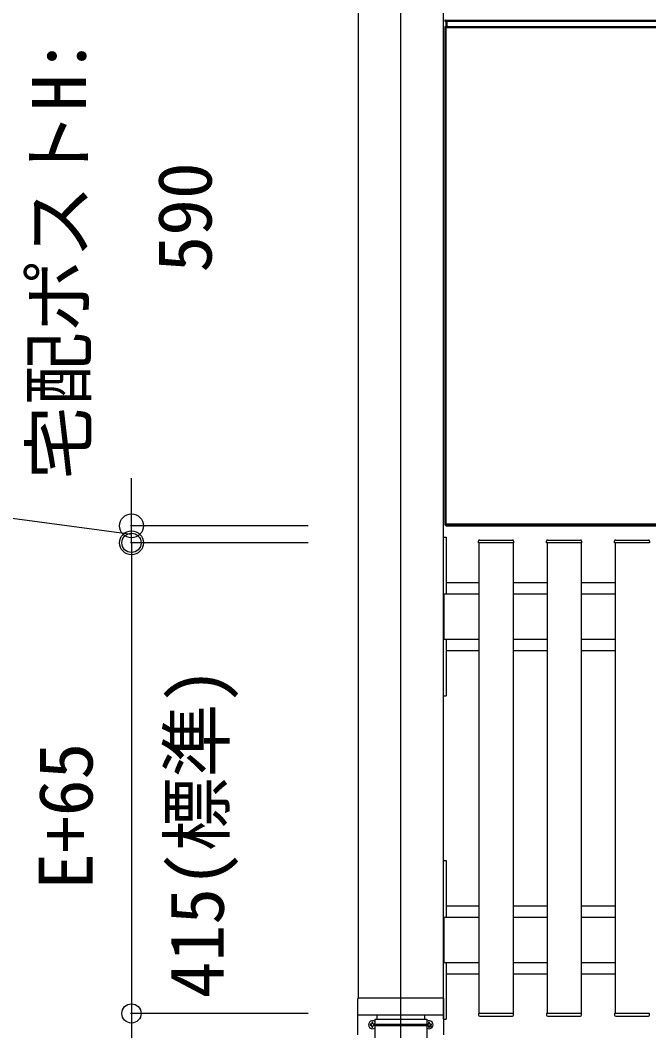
# Model space of a CAD drawing. Units: millimetres, scale not verified. Extents: x -6125 to 6125, y -9097 to 9042.
# Drawn here: x -4039 to -3484, y 3589 to 4480 of the extents above; entities that cross this region are included whole.
import ezdxf
from ezdxf.enums import TextEntityAlignment as Align

# ---------------------------------------------------------------- set-up
doc = ezdxf.new("R2010")
doc.units = ezdxf.units.MM
doc.header["$LTSCALE"] = 50
for name, color, linetype in [('0-4_YKK_12', 2, 'Continuous'), ('0-5_YKK_A1', 4, 'Continuous'), ('0-6_YKK_D', 6, 'Continuous')]:
    doc.layers.add(name, color=color, linetype=linetype)
doc.styles.add('ＭＳ ゴシック', font='')
doc.styles.get('ＭＳ ゴシック').set_extended_font_data('MS Gothic')

msp = doc.modelspace()

# ---------------------------------------------------------------- linework, layer by layer
at = {"layer": '0-4_YKK_12'}
msp.add_line((-3703.09, 3154.31), (-3703.09, 6708.91), dxfattribs=at)
at = {"layer": '0-5_YKK_A1'}
for p, q in [((-3740.59, 6383.01), (-3740.59, 3617.81)), ((-3665.59, 6383.01), (-3665.59, 3617.81)), ((-3664.09, 4480.11), (-3664.09, 4479.31)), ((-3663.59, 4480.11), (-3664.09, 4480.11)), ((-3664.09, 4479.31), (-3663.59, 4479.31)), ((-3664.09, 4474.31), (-3664.09, 4473.51)), ((-3663.59, 4474.31), (-3664.09, 4474.31)), ((-3663.59, 4480.11), (-3663.29, 4480.11)), ((-3663.59, 4479.31), (-3663.59, 4480.11)), ((-3663.59, 4479.31), (-3663.29, 4479.31)), ((-3663.59, 4474.31), (-3663.29, 4474.31)), ((-3663.59, 4473.51), (-3663.59, 4474.31)), ((-3663.29, 4480.11), (-3663.29, 4480.31)), ((-3663.29, 4480.11), (-3663.29, 4479.31)), ((-3663.29, 4480.11), (-3274.89, 4480.11)), ((-3663.29, 4479.31), (-3274.89, 4479.31)), ((-3663.29, 4479.31), (-3663.29, 4474.31)), ((-3274.89, 4474.31), (-3663.29, 4474.31)), ((-3663.29, 4473.51), (-3663.29, 4474.31)), ((-3662.49, 4479.31), (-3662.49, 4474.31)), ((-3662.39, 4479.31), (-3662.39, 4474.31)), ((-3664.09, 4473.51), (-3663.59, 4473.51)), ((-3664.09, 4473.31), (-3663.29, 4473.31)), ((-3663.59, 4473.51), (-3663.29, 4473.51)), ((-3663.29, 4473.51), (-3663.29, 4473.31)), ((-3274.89, 4473.51), (-3663.29, 4473.51)), ((-3663.29, 4473.31), (-3663.29, 4036.31)), ((-3663.59, 4036.11), (-3664.09, 4036.11)), ((-3663.59, 4036.11), (-3663.29, 4036.11)), ((-3663.59, 4035.31), (-3663.59, 4036.11)), ((-3663.59, 4035.31), (-3663.29, 4035.31)), ((-3663.29, 4036.11), (-3663.29, 4036.31)), ((-3663.29, 4036.11), (-3663.29, 4035.31)), ((-3663.29, 4036.11), (-3274.89, 4036.11)), ((-3663.29, 4035.31), (-3274.89, 4035.31)), ((-3662.49, 4035.31), (-3662.49, 4034.31)), ((-3662.49, 4034.31), (-3655.49, 4034.31)), ((-3655.49, 4034.31), (-3654.89, 4034.31)), ((-3654.99, 4034.81), (-3654.99, 4035.31)), ((-3654.99, 4035.11), (-3654.89, 4035.11)), ((-3654.89, 4035.31), (-3654.89, 4035.11)), ((-3654.89, 4035.11), (-3654.89, 4034.31)), ((-3654.89, 4035.11), (-3285.79, 4035.11)), ((-3654.89, 4034.31), (-3285.79, 4034.31)), ((-3634.59, 4019.31), (-3634.49, 4020.87)), ((-3633.59, 4019.31), (-3634.59, 4019.31)), ((-3634.34, 4019.31), (-3634.09, 4019.31)), ((-3634.09, 4019.31), (-3634.09, 3604.31)), ((-3604.58, 4019.31), (-3633.59, 4019.31)), ((-3633.49, 4021.81), (-3604.68, 4021.81)), ((-3604.09, 4019.31), (-3604.09, 3604.31)), ((-3574.59, 4019.31), (-3574.49, 4020.87)), ((-3573.59, 4019.31), (-3574.59, 4019.31)), ((-3574.09, 4019.31), (-3574.09, 3604.31)), ((-3544.59, 4019.31), (-3573.59, 4019.31)), ((-3573.49, 4021.81), (-3544.68, 4021.81)), ((-3544.09, 4019.31), (-3544.09, 3604.31)), ((-3514.59, 4019.31), (-3514.49, 4020.87)), ((-3513.59, 4019.31), (-3514.59, 4019.31)), ((-3514.09, 4019.31), (-3514.09, 3604.31)), ((-3484.59, 4019.31), (-3513.59, 4019.31)), ((-3513.49, 4021.81), (-3484.68, 4021.81)), ((-3663.09, 3984.31), (-3634.09, 3984.31)), ((-3604.09, 3984.31), (-3574.09, 3984.31)), ((-3544.09, 3984.31), (-3514.09, 3984.31)), ((-3665.09, 3974.31), (-3634.09, 3974.31)), ((-3665.09, 3974.31), (-3665.09, 3934.31)), ((-3604.09, 3974.31), (-3574.09, 3974.31)), ((-3544.09, 3974.31), (-3514.09, 3974.31)), ((-3665.09, 3934.31), (-3634.09, 3934.31)), ((-3663.09, 3934.31), (-3663.09, 3884.31)), ((-3604.09, 3934.31), (-3574.09, 3934.31)), ((-3544.09, 3934.31), (-3514.09, 3934.31)), ((-3663.09, 3924.31), (-3634.09, 3924.31)), ((-3604.09, 3924.31), (-3574.09, 3924.31)), ((-3544.09, 3924.31), (-3514.09, 3924.31)), ((-3663.09, 3699.31), (-3634.09, 3699.31)), ((-3604.09, 3699.31), (-3574.09, 3699.31)), ((-3544.09, 3699.31), (-3514.09, 3699.31)), ((-3665.09, 3689.31), (-3634.09, 3689.31)), ((-3665.09, 3689.31), (-3665.09, 3649.31)), ((-3604.09, 3689.31), (-3574.09, 3689.31)), ((-3544.09, 3689.31), (-3514.09, 3689.31)), ((-3665.09, 3649.31), (-3634.09, 3649.31)), ((-3663.09, 3649.31), (-3663.09, 3599.31)), ((-3604.09, 3649.31), (-3574.09, 3649.31)), ((-3544.09, 3649.31), (-3514.09, 3649.31)), ((-3663.09, 3639.31), (-3634.09, 3639.31)), ((-3604.09, 3639.31), (-3574.09, 3639.31)), ((-3544.09, 3639.31), (-3514.09, 3639.31)), ((-3741.09, 3602.81), (-3741.09, 3617.31)), ((-3665.59, 3617.81), (-3740.59, 3617.81)), ((-3665.09, 3602.81), (-3665.09, 3617.31)), ((-3665.09, 3602.81), (-3741.09, 3602.81)), ((-3741.09, 3585.31), (-3741.09, 3602.81)), ((-3724.09, 3602.81), (-3724.09, 3599.33)), ((-3682.09, 3602.81), (-3682.09, 3599.33)), ((-3665.09, 3585.31), (-3665.09, 3602.81)), ((-3634.59, 3604.31), (-3634.49, 3602.75)), ((-3633.59, 3604.31), (-3634.59, 3604.31)), ((-3604.59, 3604.31), (-3633.59, 3604.31)), ((-3633.49, 3601.81), (-3604.68, 3601.81)), ((-3574.59, 3604.31), (-3574.49, 3602.75)), ((-3573.59, 3604.31), (-3574.59, 3604.31)), ((-3544.59, 3604.31), (-3573.59, 3604.31)), ((-3573.5, 3601.81), (-3544.68, 3601.81)), ((-3514.59, 3604.31), (-3514.49, 3602.75)), ((-3513.59, 3604.31), (-3514.59, 3604.31)), ((-3484.59, 3604.31), (-3513.59, 3604.31)), ((-3513.5, 3601.81), (-3484.68, 3601.81)), ((-3729.35, 3594.73), (-3730.14, 3594.73)), ((-3726.83, 3593.89), (-3726.04, 3593.89)), ((-3726.09, 3599.33), (-3680.09, 3599.33)), ((-3726.09, 3599.33), (-3726.09, 3595)), ((-3726.09, 3593.66), (-3726.09, 3579.33)), ((-3725.99, 3594.83), (-3680.18, 3594.83)), ((-3725.99, 3593.83), (-3680.18, 3593.83)), ((-3679.35, 3594.73), (-3680.14, 3594.73)), ((-3680.09, 3599.33), (-3680.09, 3595)), ((-3680.09, 3593.66), (-3680.09, 3579.33)), ((-3676.83, 3593.89), (-3676.04, 3593.89))]:
    msp.add_line(p, q, dxfattribs=at)
for points in [[(-3664.09, 4473.31), (-3664.09, 4036.31), (-3663.29, 4036.31)], [(-3664.09, 4036.11), (-3664.09, 4035.31), (-3663.59, 4035.31)], [(-3663.29, 4035.31), (-3663.29, 4034.31), (-3662.49, 4034.31)], [(-3665.59, 4024.31), (-3663.09, 4024.31), (-3663.09, 3974.31)], [(-3665.59, 4024.31), (-3665.59, 3884.31), (-3663.09, 3884.31)], [(-3603.68, 4020.87), (-3603.59, 4019.31), (-3604.58, 4019.31)], [(-3543.68, 4020.87), (-3543.59, 4019.31), (-3544.59, 4019.31)], [(-3483.68, 4020.87), (-3483.59, 4019.31), (-3484.59, 4019.31)], [(-3665.59, 3739.31), (-3663.09, 3739.31), (-3663.09, 3689.31)], [(-3665.59, 3739.31), (-3665.59, 3599.31), (-3663.09, 3599.31)], [(-3603.68, 3602.75), (-3603.59, 3604.31), (-3604.59, 3604.31)], [(-3543.68, 3602.75), (-3543.59, 3604.31), (-3544.59, 3604.31)], [(-3483.68, 3602.75), (-3483.59, 3604.31), (-3484.59, 3604.31)], [(-3730.14, 3594.73), (-3730.14, 3593.89), (-3729.35, 3593.89)], [(-3727.67, 3595.57), (-3727.67, 3596.36), (-3728.51, 3596.36), (-3728.51, 3595.57)], [(-3728.51, 3593.05), (-3728.51, 3592.26), (-3727.67, 3592.26), (-3727.67, 3593.05)], [(-3726.04, 3593.89), (-3726.04, 3594.73), (-3726.83, 3594.73)], [(-3680.14, 3594.73), (-3680.14, 3593.89), (-3679.35, 3593.89)], [(-3677.67, 3595.57), (-3677.67, 3596.36), (-3678.51, 3596.36), (-3678.51, 3595.57)], [(-3678.51, 3593.05), (-3678.51, 3592.26), (-3677.67, 3592.26), (-3677.67, 3593.05)], [(-3676.04, 3593.89), (-3676.04, 3594.73), (-3676.83, 3594.73)]]:
    msp.add_lwpolyline(points, dxfattribs=at)
msp.add_circle((-3676.32, 3592.54), 0.3, dxfattribs=at)
for centre, radius, start, end in [((-3655.49, 4034.81), 0.5, 270, 0), ((-3633.49, 4020.81), 1, 90, 176.5), ((-3604.68, 4020.81), 1, 3.5, 90), ((-3573.49, 4020.81), 1, 90, 176.5), ((-3544.68, 4020.81), 1, 3.5, 90), ((-3513.49, 4020.81), 1, 90, 176.5), ((-3484.68, 4020.81), 1, 3.5, 90), ((-3740.59, 3617.31), 0.5, 90, 180), ((-3665.59, 3617.31), 0.5, 0, 90), ((-3633.49, 3602.81), 1, 183.5, 270), ((-3604.68, 3602.81), 1, 270, 356.5), ((-3573.5, 3602.81), 1, 183.5, 270), ((-3544.68, 3602.81), 1, 270, 356.5), ((-3513.5, 3602.81), 1, 183.5, 270), ((-3484.68, 3602.81), 1, 270, 356.5), ((-3728.09, 3594.31), 3.5, 55.1501, 304.8499), ((-3729.35, 3595.57), 0.84, 270, 0), ((-3729.35, 3593.05), 0.84, 0, 90), ((-3726.83, 3595.57), 0.84, 180, 270), ((-3726.83, 3593.05), 0.84, 90, 180), ((-3725.89, 3595), 0.2, 180, 253.39845), ((-3725.89, 3593.66), 0.2, 106.60155, 180), ((-3726.09, 3594.33), 0.5, 286.60155, 73.39845), ((-3680.09, 3594.33), 0.5, 106.60155, 253.39845), ((-3680.29, 3595), 0.2, 286.60155, 0), ((-3680.29, 3593.66), 0.2, 0, 73.39845), ((-3678.09, 3594.31), 3.5, 235.1501, 124.8499), ((-3679.35, 3595.57), 0.84, 270, 0), ((-3679.35, 3593.05), 0.84, 0, 90), ((-3676.83, 3595.57), 0.84, 180, 270), ((-3676.83, 3593.05), 0.84, 90, 180)]:
    msp.add_arc(centre, radius, start, end, dxfattribs=at)
at = {"layer": '0-6_YKK_D'}
for p, q in [((-3940.59, 4034.31), (-3940.59, 4076.31)), ((-3940.59, 4034.31), (-3940.59, 4063.16)), ((-3784.86, 4034.31), (-3941.59, 4034.31)), ((-3784.86, 4034.31), (-3941.59, 4034.31)), ((-3940.59, 4019.31), (-3940.59, 4034.31)), ((-3940.59, 4019.31), (-3940.59, 4034.31)), ((-3784.86, 4019.31), (-3941.59, 4019.31)), ((-3784.86, 4019.31), (-3941.59, 4019.31)), ((-3940.59, 4019.31), (-3940.59, 3604.31)), ((-3940.59, 4019.31), (-3940.59, 3977.31)), ((-3784.86, 3604.31), (-3941.59, 3604.31)), ((-3784.86, 3604.31), (-3941.59, 3604.31)), ((-3940.59, 3604.31), (-3940.59, 3504.31))]:
    msp.add_line(p, q, dxfattribs=at)
msp.add_lwpolyline([(-3940.59, 4026.81), (-4103.01, 4048.48), (-4103.01, 4193.94)], dxfattribs=at)
for centre, radius in [((-3940.59, 4034.31), 10.5), ((-3940.59, 4034.31), 10.5), ((-3940.59, 4019.31), 10.5), ((-3940.59, 4019.31), 8.5), ((-3940.59, 3604.31), 8.5), ((-3940.59, 3604.31), 8.5)]:
    msp.add_circle(centre, radius, dxfattribs=at)

# ---------------------------------------------------------------- texts
at = {"layer": '0-6_YKK_D', "style": 'ＭＳ ゴシック'}
for s, p in [('宅配ポストH:', (-3966.5, 4075.03)), ('590', (-3855.59, 4257.66)), ('415(標準)', (-3844.88, 3617.73)), ('E+65', (-3960.59, 3713.39))]:
    msp.add_text(s, height=47.65, rotation=90, dxfattribs=at).set_placement(p, align=Align.BOTTOM_LEFT)

doc.saveas('drawing.dxf')
